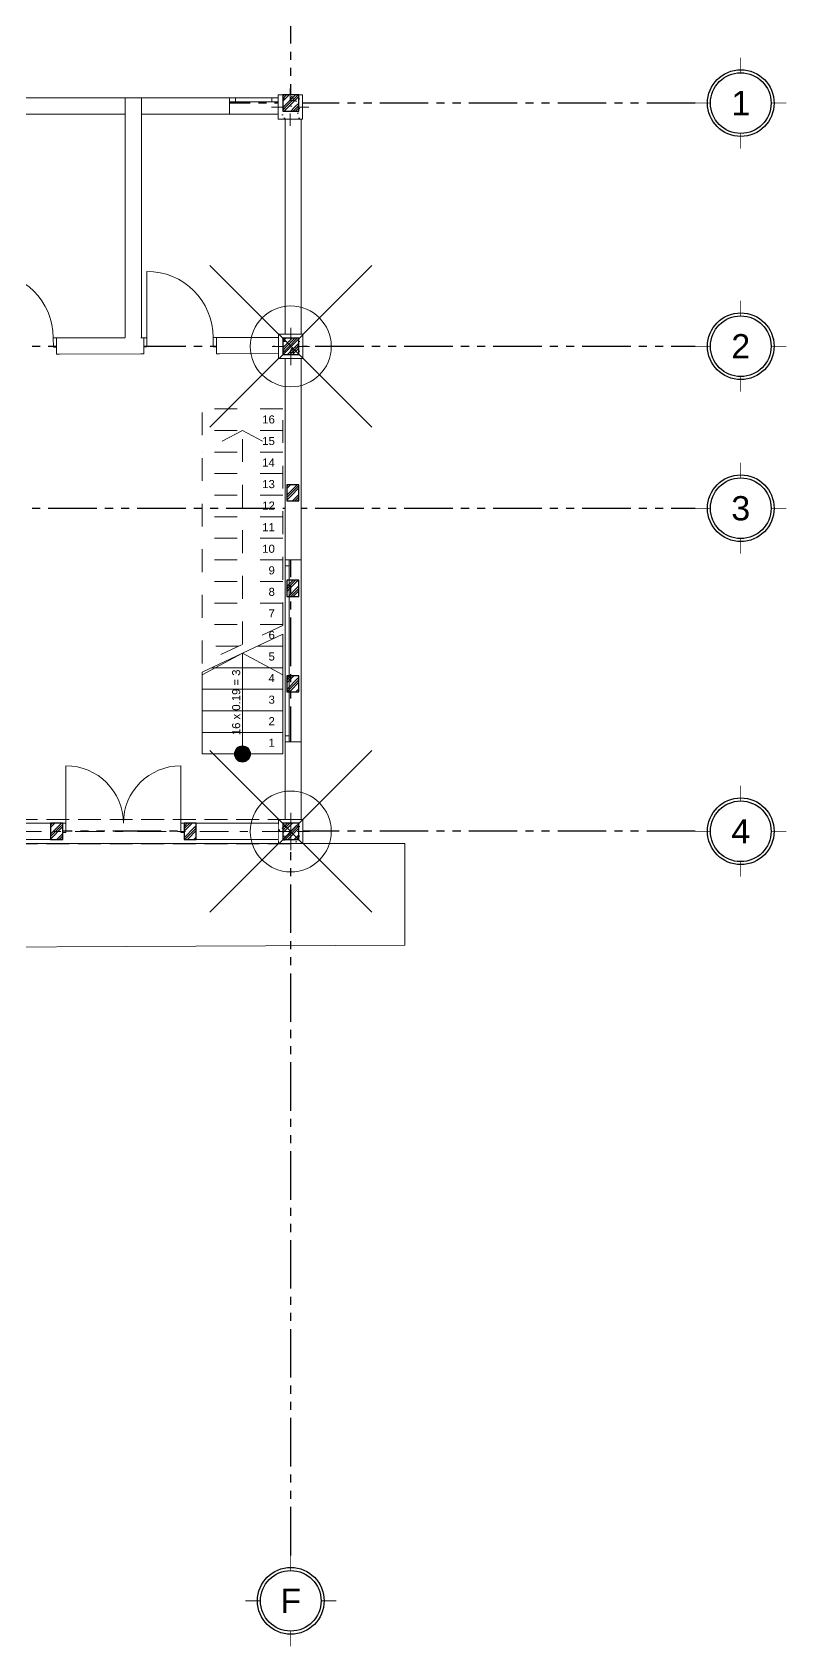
# Model space of a CAD drawing. Header units: metres. Extents: x -10.7 to 26.1, y -10.1 to 21.3.
# Drawn here: x 16.8 to 26.13, y -10.09 to 9.88 of the extents above; entities that cross this region are included whole.
import ezdxf
from ezdxf.enums import TextEntityAlignment as Align

# ---------------------------------------------------------------- set-up
doc = ezdxf.new("R2010")
doc.units = ezdxf.units.M
doc.header["$MEASUREMENT"] = 0
doc.header["$PDMODE"] = 35
for name, pattern in [('Xref_Arq. PA$0$Línea Oculta', [0.391222, 0.282222, -0.109]), ('Xref_Arq. PA$0$Punto & Raya', [0.670278, 0.352778, -0.176389, 0, -0.141111]), ('Xref_Arq. PA$0$Rayas', [0.564444, 0.282222, -0.282222]), ('Xref_Arq. PA$0$Wipeout_Contour', [1, 0, -1]), ('Xref_Ejes$0$ACAD_ISO05W100', [33, 24, -3, 0, -3, 0, -3])]:
    doc.linetypes.add(name, pattern=pattern)
for name, color, linetype in [('Xref_Arq. PA$0$Estructura - Forjados', 7, 'Continuous'), ('Xref_Arq. PA$0$Estructura - Muros', 7, 'Continuous'), ('Xref_Arq. PA$0$Estructura - Vigas y Pilares', 7, 'Continuous'), ('Xref_Arq. PA$0$Interior - Escaleras', 7, 'Continuous'), ('Xref_Arq. PA$0$Puertas ArchiCAD', 7, 'Continuous'), ('Xref_Arq. PA$0$Ventanas ArchiCAD', 7, 'Continuous'), ('Xref_Castillos PA$0$COLUM. PB', 140, 'Continuous'), ('Xref_Ejes$0$00-EJES', 1, 'Xref_Ejes$0$ACAD_ISO05W100'), ('Xref_Ejes$0$Globo Eje', 1, 'Continuous'), ('Xref_Ejes$0$Texto', 7, 'Continuous')]:
    doc.layers.add(name, color=color, linetype=linetype)
for name, color, linetype, lineweight in [('Xref_Arq. PA$0$Estructura - Forjados_Pluma_Nº__1', 7, 'Continuous', 13), ('Xref_Arq. PA$0$Estructura - Muros_Pluma_Nº__1', 7, 'Continuous', 13), ('Xref_Arq. PA$0$Estructura - Vigas y Pilares_Pluma_Nº__20', 1, 'Continuous', 0), ('Xref_Arq. PA$0$Estructura - Vigas y Pilares_Pluma_Nº__28', 7, 'Continuous', 18), ('Xref_Arq. PA$0$Interior - Escaleras_Pluma_Nº__2', 8, 'Continuous', 15), ('Xref_Arq. PA$0$Interior - Escaleras_Pluma_Nº__23', 7, 'Continuous', 18), ('Xref_Arq. PA$0$Puertas ArchiCAD_Pluma_Nº__1', 7, 'Continuous', 13), ('Xref_Arq. PA$0$Puertas ArchiCAD_Pluma_Nº__23', 7, 'Continuous', 18), ('Xref_Arq. PA$0$Ventanas ArchiCAD_Pluma_Nº__1', 7, 'Continuous', 13), ('Xref_Arq. PA$0$Ventanas ArchiCAD_Pluma_Nº__23', 7, 'Continuous', 18)]:
    doc.layers.add(name, color=color, linetype=linetype, lineweight=lineweight)
for name, color, linetype, lineweight, true_color in [('Xref_Arq. PA$0$Estructura - Vigas y Pilares_Pluma_Nº__170', 7, 'Continuous', 13, 0x9f9f00), ('Xref_Arq. PA$0$Estructura - Vigas y Pilares_Pluma_Nº__69', 7, 'Continuous', 13, 0x6a6a6a), ('Xref_Arq. PA$0$Estructura - Vigas y Pilares_Pluma_Nº__90', 7, 'Continuous', 13, 0x6a6a6a), ('Xref_Arq. PA$0$Puertas ArchiCAD_Pluma_Nº__3', 7, 'Continuous', 18, 0xff6600), ('Xref_Arq. PA$0$Ventanas ArchiCAD_Pluma_Nº__3', 7, 'Continuous', 18, 0xff6600)]:
    doc.layers.add(name, color=color, linetype=linetype, lineweight=lineweight, true_color=true_color)
doc.styles.add('Xref_Arq. PA$0$Estilo_Generado_1', font='arial.ttf')
doc.styles.add('Xref_Ejes$0$Arial', font='arial.ttf')
pattern_1 = [(45, (0.25, 0.05), (0.14142, 0), [0.2]), (45, (0.28, 0.05), (0.14142, 0), [0.2]), (45, (0.31, 0.05), (0.14142, 0), [0.2])]
pattern_2 = [(0, (0, 0), (0, 0.623538), [0.06, -0.3]), (0, (0.18, 0.3118), (0, 0.623538), [0.06, -0.3]), (60, (0, 0), (-0.54, 0.31177), [0.06, -0.3]), (60, (0.36, 0), (-0.54, 0.31177), [0.06, -0.3]), (120, (0.06, 0), (0.54, 0.31177), [0.06, -0.3]), (120, (0.42, 0), (0.54, 0.31177), [0.06, -0.3]), (0, (0, 0.06), (0, 0.12), [0, -0.12, 0, -0.18]), (45, (0.06, 0.06), (-0.0848528, 0.0848528), [0, -0.09, 0, -0.15])]

# ---------------------------------------------------------------- blocks, each defined once
blk = doc.blocks.new('*U182')
at = {"layer": 'Xref_Ejes$0$Globo Eje', "ltscale": 0.025, "const_width": 0.00938}
for points in [[(0, 0.5625), (0, 0.375)], [(-0.375, 0), (-0.5625, 0)], [(0.5625, 0), (0.375, 0)], [(0, -0.375), (0, -0.5625)]]:
    blk.add_lwpolyline(points, dxfattribs=at)
at = {"layer": 'Xref_Ejes$0$Globo Eje', "ltscale": 0.025}
for radius in [0.4125, 0.375]:
    blk.add_circle((0, 0), radius, dxfattribs=at)
at = {"layer": 'Xref_Ejes$0$Texto', "color": 7, "ltscale": 0.025, "style": 'Xref_Ejes$0$Arial'}
blk.add_attdef('EJE', text='', height=0.3, dxfattribs=at).set_placement((0, 0), align=Align.MIDDLE_CENTER)
blk = doc.blocks.new('Xref_Ejes')
at = {"layer": 'Xref_Ejes$0$00-EJES', "ltscale": 0.025}
for p, q in [((19.997, -8.957), (19.997, 12.987)), ((24.997, 9.008), (-5, 9.008)), ((-5, 6), (24.997, 6)), ((-5, 3.996), (24.997, 3.996)), ((24.997, 0), (-5, 0))]:
    blk.add_line(p, q, dxfattribs=at)
for p, values in [((25.559, 9.008), {'EJE': '1'}), ((25.559, 6), {'EJE': '2'}), ((25.559, 3.996), {'EJE': '3'}), ((25.559, 0), {'EJE': '4'}), ((19.997, -9.519), {'EJE': 'F'})]:
    blk.add_blockref('*U182', p, dxfattribs=at).add_auto_attribs(values)
blk = doc.blocks.new('*U196')
at = {"ltscale": 0.025}
h = blk.add_hatch(dxfattribs=at)
h.set_pattern_fill('GOST_GROUND', color=4, scale=0.01)
h.set_pattern_definition(pattern_1)
h.paths.add_polyline_path([(0.025, -0.075), (0.225, -0.075), (0.225, 0.125), (0.025, 0.125)])
at = {"color": 4, "linetype": 'ByBlock', "ltscale": 0.025}
blk.add_lwpolyline([(0.025, -0.075), (0.225, -0.075), (0.225, 0.125), (0.025, 0.125)], close=True, dxfattribs=at)
blk = doc.blocks.new('*U203')
at = {"ltscale": 0.025}
h = blk.add_hatch(dxfattribs=at)
h.set_pattern_fill('GOST_GROUND', color=4, scale=0.01)
h.set_pattern_definition(pattern_1)
h.paths.add_polyline_path([(0.025, -0.075), (0.225, -0.075), (0.225, 0.125), (0.025, 0.125)])
at = {"color": 4, "linetype": 'ByBlock', "ltscale": 0.025}
blk.add_lwpolyline([(0.025, -0.075), (0.225, -0.075), (0.225, 0.125), (0.025, 0.125)], close=True, dxfattribs=at)
blk = doc.blocks.new('*U198')
at = {"ltscale": 0.025}
h = blk.add_hatch(dxfattribs=at)
h.set_pattern_fill('GOST_GROUND', color=4, scale=0.01)
h.set_pattern_definition(pattern_1)
h.paths.add_polyline_path([(0.025, -0.075), (0.225, -0.075), (0.225, 0.125), (0.025, 0.125)])
at = {"color": 4, "linetype": 'ByBlock', "ltscale": 0.025}
blk.add_lwpolyline([(0.025, -0.075), (0.225, -0.075), (0.225, 0.125), (0.025, 0.125)], close=True, dxfattribs=at)
blk = doc.blocks.new('*U191')
at = {"ltscale": 0.025}
h = blk.add_hatch(dxfattribs=at)
h.set_pattern_fill('GOST_GROUND', color=4, scale=0.01)
h.set_pattern_definition([(45, (4e-16, 0.05), (0.14142, 0), [0.2]), (45, (0.03, 0.05), (0.14142, 0), [0.2]), (45, (0.06, 0.05), (0.14142, 0), [0.2])])
h.paths.add_polyline_path([(-0.075, -0.075), (0.075, -0.075), (0.075, 0.125), (-0.075, 0.125)])
at = {"color": 4, "linetype": 'ByBlock', "ltscale": 0.025}
blk.add_lwpolyline([(-0.075, -0.075), (0.075, -0.075), (0.075, 0.125), (-0.075, 0.125)], close=True, dxfattribs=at)
blk = doc.blocks.new('Xref_Castillos PA')
at = {"layer": 'Xref_Castillos PA$0$COLUM. PB', "ltscale": 0.025}
for name, p in [('*U198', (19.872, 8.983)), ('*U203', (19.872, 5.973)), ('*U191', (20.022, 4.161)), ('*U191', (20.022, 2.981)), ('*U191', (20.022, 1.8)), ('*U191', (17.103, -0.025)), ('*U191', (18.753, -0.025)), ('*U196', (19.872, -0.025))]:
    blk.add_blockref(name, p, dxfattribs=at)
blk = doc.blocks.new('Xref_Arq. PA$0$Forjado_1', base_point=(10.751, 8.862))
at = {"layer": 'Xref_Arq. PA$0$Estructura - Forjados_Pluma_Nº__1', "linetype": 'Continuous', "flags": 128}
blk.add_lwpolyline([(10.751, 8.862), (10.751, 7.604), (2.142, 7.564), (2.142, 7.564), (-6.851, 7.564), (-6.851, 8.862)], close=True, dxfattribs=at)
blk = doc.blocks.new('Xref_Arq. PA$0$Muro_4', base_point=(7.496, 15.12))
at = {"color": 254, "linetype": 'Xref_Arq. PA$0$Wipeout_Contour', "lineweight": 0, "ltscale": 72.409129}
blk.add_wipeout([(7.496, 15.12), (7.496, 17.924), (7.296, 17.924), (7.296, 15.119)], dxfattribs=at).dxf.layer = 'Xref_Arq. PA$0$Estructura - Muros'
at = {"layer": 'Xref_Arq. PA$0$Estructura - Muros_Pluma_Nº__1', "linetype": 'Continuous', "flags": 128}
for points in [[(7.496, 17.924), (7.296, 17.924)], [(7.296, 17.924), (7.296, 15.119)], [(7.496, 15.12), (7.496, 17.924)]]:
    blk.add_lwpolyline(points, dxfattribs=at)
blk = doc.blocks.new('Xref_Arq. PA$0$Ventana 17')
at = {"layer": 'Xref_Arq. PA$0$Ventanas ArchiCAD_Pluma_Nº__1', "linetype": 'Continuous'}
for p, q in [((-0.3, -0.05), (-0.3, 0)), ((0.3, -0.05), (0.3, 0))]:
    blk.add_line(p, q, dxfattribs=at)
at = {"layer": 'Xref_Arq. PA$0$Ventanas ArchiCAD_Pluma_Nº__23', "linetype": 'Continuous'}
for p, q in [((-0.3, 0), (-0.225, 0)), ((-0.225, 0), (-0.225, -0.05)), ((0.225, -0.05), (0.225, 0)), ((0.225, 0), (0.3, 0)), ((-0.225, -0.05), (-0.3, -0.05)), ((0.3, -0.05), (0.225, -0.05))]:
    blk.add_line(p, q, dxfattribs=at)
at = {"layer": 'Xref_Arq. PA$0$Ventanas ArchiCAD_Pluma_Nº__3', "linetype": 'Continuous'}
for p, q in [((-0.3, 0.15), (0.3, 0.15)), ((-0.225, 0), (0.225, 0)), ((-0.3, -0.05), (0.3, -0.05)), ((0.225, -0.05), (-0.225, -0.05))]:
    blk.add_line(p, q, dxfattribs=at)
blk = doc.blocks.new('Xref_Arq. PA$0$Muro_5', base_point=(5.496, 17.886))
at = {"layer": 'Xref_Arq. PA$0$Estructura - Muros_Pluma_Nº__1', "linetype": 'Continuous'}
for p, q in [((9.186, 18.086), (9.186, 18.036)), ((9.186, 18.036), (9.186, 17.886))]:
    blk.add_line(p, q, dxfattribs=at)
at = {"color": 254, "linetype": 'Xref_Arq. PA$0$Wipeout_Contour', "lineweight": 0, "ltscale": 76.426602}
blk.add_wipeout([(5.496, 17.886), (7.296, 17.886), (7.296, 18.086), (5.496, 18.086)], dxfattribs=at).dxf.layer = 'Xref_Arq. PA$0$Estructura - Muros'
at = {"color": 254, "linetype": 'Xref_Arq. PA$0$Wipeout_Contour', "lineweight": 0, "ltscale": 77.808719}
blk.add_wipeout([(7.496, 18.086), (7.296, 18.086), (7.296, 17.886), (7.496, 17.886)], dxfattribs=at).dxf.layer = 'Xref_Arq. PA$0$Estructura - Muros'
at = {"layer": 'Xref_Arq. PA$0$Estructura - Muros_Pluma_Nº__1', "linetype": 'Continuous'}
blk.add_line((7.296, 18.086), (7.296, 17.886), dxfattribs=at)
at = {"layer": 'Xref_Arq. PA$0$Estructura - Muros_Pluma_Nº__1', "linetype": 'Continuous', "flags": 128}
blk.add_lwpolyline([(5.496, 17.886), (7.296, 17.886)], dxfattribs=at)
at = {"color": 254, "linetype": 'Xref_Arq. PA$0$Wipeout_Contour', "lineweight": 0, "ltscale": 98.828136}
blk.add_wipeout([(7.496, 18.086), (7.496, 17.886), (8.586, 17.886), (8.586, 18.036), (8.586, 18.086)], dxfattribs=at).dxf.layer = 'Xref_Arq. PA$0$Estructura - Muros'
at = {"layer": 'Xref_Arq. PA$0$Estructura - Muros_Pluma_Nº__1', "linetype": 'Continuous'}
for p, q in [((7.496, 17.886), (7.496, 18.086)), ((8.586, 18.086), (8.586, 18.036)), ((8.586, 18.036), (8.586, 17.886))]:
    blk.add_line(p, q, dxfattribs=at)
at = {"layer": 'Xref_Arq. PA$0$Estructura - Muros_Pluma_Nº__1', "linetype": 'Continuous', "flags": 128}
for points in [[(8.586, 18.086), (5.496, 18.086)], [(7.496, 17.886), (8.586, 17.886)]]:
    blk.add_lwpolyline(points, dxfattribs=at)
at = {"layer": 'Xref_Arq. PA$0$Ventanas ArchiCAD', "color": 251, "linetype": 'Continuous', "lineweight": 13, "true_color": 0x6a6a6a, "rotation": 180}
blk.add_blockref('Xref_Arq. PA$0$Ventana 17', (8.886, 18.036), dxfattribs=at)
blk = doc.blocks.new('Xref_Arq. PA$0$Puerta Doble 17')
at = {"layer": 'Xref_Arq. PA$0$Puertas ArchiCAD_Pluma_Nº__1', "linetype": 'Continuous'}
for p, q in [((-0.75, 0), (-0.787, 0)), ((-0.75, 0), (-0.75, -0.115)), ((0.75, 0), (0.75, -0.115)), ((0.75, 0), (0.787, 0)), ((-0.75, -0.115), (-0.75, -0.2)), ((0.75, -0.115), (0.75, -0.2)), ((-0.75, -0.2), (-0.787, -0.2)), ((0.75, -0.2), (0.787, -0.2))]:
    blk.add_line(p, q, dxfattribs=at)
at = {"layer": 'Xref_Arq. PA$0$Puertas ArchiCAD_Pluma_Nº__23', "linetype": 'Continuous'}
for p, q in [((-0.71, 0), (-0.75, 0)), ((-0.75, 0), (-0.75, -0.115)), ((-0.71, -0.115), (-0.71, 0)), ((0.75, 0), (0.71, 0)), ((0.71, 0), (0.71, -0.115)), ((0.75, -0.115), (0.75, 0)), ((-0.75, -0.115), (-0.71, -0.115)), ((0.71, -0.115), (0.75, -0.115))]:
    blk.add_line(p, q, dxfattribs=at)
at = {"layer": 'Xref_Arq. PA$0$Puertas ArchiCAD_Pluma_Nº__3', "linetype": 'Continuous'}
for p, q in [((-0.71, 0), (-0.71, 0.71)), ((0.71, 0), (0.71, 0.71))]:
    blk.add_line(p, q, dxfattribs=at)
for centre, start, end in [((-0.71, 0), 0, 90), ((0.71, 0), 90, 180)]:
    blk.add_arc(centre, 0.71, start, end, dxfattribs=at)
blk = doc.blocks.new('Xref_Arq. PA$0$Muro_6', base_point=(-6.505, 8.901))
at = {"color": 254, "linetype": 'Xref_Arq. PA$0$Wipeout_Contour', "lineweight": 0, "ltscale": 63.079074}
blk.add_wipeout([(4.092, 8.914), (6.524, 8.914), (6.524, 8.999), (6.524, 9.114), (4.092, 9.114), (4.092, 9.064)], dxfattribs=at).dxf.layer = 'Xref_Arq. PA$0$Estructura - Muros'
at = {"color": 254, "linetype": 'Xref_Arq. PA$0$Wipeout_Contour', "lineweight": 0, "ltscale": 62.167926}
blk.add_wipeout([(8.024, 8.914), (9.193, 8.914), (9.193, 9.114), (8.024, 9.114), (8.024, 8.999)], dxfattribs=at).dxf.layer = 'Xref_Arq. PA$0$Estructura - Muros'
at = {"layer": 'Xref_Arq. PA$0$Estructura - Muros_Pluma_Nº__1', "linetype": 'Continuous'}
for p, q in [((6.524, 9.114), (6.487, 9.114)), ((6.524, 9.114), (6.524, 8.999)), ((6.524, 8.999), (6.524, 8.914)), ((8.024, 9.114), (8.061, 9.114)), ((8.024, 9.114), (8.024, 8.999)), ((8.024, 8.999), (8.024, 8.914)), ((6.524, 8.914), (6.487, 8.914)), ((8.024, 8.914), (8.061, 8.914))]:
    blk.add_line(p, q, dxfattribs=at)
at = {"layer": 'Xref_Arq. PA$0$Estructura - Muros_Pluma_Nº__1', "linetype": 'Continuous', "flags": 128}
for points in [[(6.524, 9.114), (4.092, 9.114)], [(9.193, 9.114), (8.024, 9.114)], [(9.193, 8.914), (9.193, 9.114)], [(4.092, 8.914), (6.524, 8.914)], [(8.024, 8.914), (9.193, 8.914)]]:
    blk.add_lwpolyline(points, dxfattribs=at)
at = {"layer": 'Xref_Arq. PA$0$Puertas ArchiCAD', "linetype": 'Continuous'}
blk.add_blockref('Xref_Arq. PA$0$Puerta Doble 17', (7.274, 9.114), dxfattribs=at)
blk = doc.blocks.new('Xref_Arq. PA$0$Puerta 17')
at = {"layer": 'Xref_Arq. PA$0$Puertas ArchiCAD_Pluma_Nº__1', "linetype": 'Continuous'}
for p, q in [((-0.45, 0), (-0.487, 0)), ((-0.45, 0), (-0.45, -0.115)), ((0.45, 0), (0.45, -0.115)), ((0.45, 0), (0.487, 0)), ((-0.45, -0.115), (-0.45, -0.2)), ((0.45, -0.115), (0.45, -0.2)), ((-0.45, -0.2), (-0.487, -0.2)), ((0.45, -0.2), (0.487, -0.2))]:
    blk.add_line(p, q, dxfattribs=at)
at = {"layer": 'Xref_Arq. PA$0$Puertas ArchiCAD_Pluma_Nº__23', "linetype": 'Continuous'}
for p, q in [((-0.41, 0), (-0.45, 0)), ((-0.45, 0), (-0.45, -0.115)), ((-0.41, -0.115), (-0.41, 0)), ((0.45, 0), (0.41, 0)), ((0.41, 0), (0.41, -0.115)), ((0.45, -0.115), (0.45, 0)), ((-0.45, -0.115), (-0.41, -0.115)), ((0.41, -0.115), (0.45, -0.115))]:
    blk.add_line(p, q, dxfattribs=at)
at = {"layer": 'Xref_Arq. PA$0$Puertas ArchiCAD_Pluma_Nº__3', "linetype": 'Continuous'}
blk.add_line((0.41, 0), (0.41, 0.82), dxfattribs=at)
blk.add_arc((0.41, 0), 0.82, 90, 180, dxfattribs=at)
blk = doc.blocks.new('Xref_Arq. PA$0$Muro_7', base_point=(9.122, 15.123))
at = {"color": 254, "linetype": 'Xref_Arq. PA$0$Wipeout_Contour', "lineweight": 0, "ltscale": 79.775398}
blk.add_wipeout([(5.547, 15.115), (5.496, 15.115), (5.497, 14.915), (5.547, 14.915), (5.547, 15)], dxfattribs=at).dxf.layer = 'Xref_Arq. PA$0$Estructura - Muros'
at = {"color": 254, "linetype": 'Xref_Arq. PA$0$Wipeout_Contour', "lineweight": 0, "ltscale": 99.250986}
blk.add_wipeout([(7.524, 15.12), (6.447, 15.117), (6.447, 15.002), (6.447, 14.917), (7.525, 14.92), (7.524, 15.005)], dxfattribs=at).dxf.layer = 'Xref_Arq. PA$0$Estructura - Muros'
at = {"color": 254, "linetype": 'Xref_Arq. PA$0$Wipeout_Contour', "lineweight": 0, "ltscale": 86.997339}
blk.add_wipeout([(9.122, 15.123), (8.424, 15.122), (8.424, 15.007), (8.425, 14.922), (9.123, 14.923)], dxfattribs=at).dxf.layer = 'Xref_Arq. PA$0$Estructura - Muros'
at = {"layer": 'Xref_Arq. PA$0$Estructura - Muros_Pluma_Nº__1', "linetype": 'Continuous'}
for p, q in [((5.547, 15.115), (5.51, 15.115)), ((5.547, 15.115), (5.547, 15)), ((5.547, 15), (5.547, 14.915)), ((6.447, 15.117), (6.484, 15.117)), ((6.447, 15.117), (6.447, 15.002)), ((6.447, 15.002), (6.447, 14.917)), ((7.524, 15.12), (7.487, 15.12)), ((7.524, 15.12), (7.524, 15.005)), ((7.524, 15.005), (7.525, 14.92)), ((8.424, 15.122), (8.461, 15.122)), ((8.424, 15.122), (8.424, 15.007)), ((8.424, 15.007), (8.425, 14.922)), ((5.547, 14.915), (5.51, 14.915)), ((6.447, 14.917), (6.484, 14.917)), ((7.525, 14.92), (7.488, 14.92)), ((8.425, 14.922), (8.462, 14.922))]:
    blk.add_line(p, q, dxfattribs=at)
at = {"layer": 'Xref_Arq. PA$0$Estructura - Muros_Pluma_Nº__1', "linetype": 'Continuous', "flags": 128}
for points in [[(5.547, 15.115), (5.496, 15.115)], [(5.496, 15.115), (5.497, 14.915)], [(7.296, 15.119), (6.447, 15.117)], [(7.524, 15.12), (7.496, 15.12)], [(9.221, 15.124), (8.424, 15.122)], [(9.221, 14.925), (9.221, 15.125)], [(5.497, 14.915), (5.547, 14.915)], [(6.447, 14.917), (7.525, 14.92)], [(8.425, 14.922), (9.221, 14.924)]]:
    blk.add_lwpolyline(points, dxfattribs=at)
at = {"layer": 'Xref_Arq. PA$0$Puertas ArchiCAD', "linetype": 'Continuous', "xscale": -0.9999999999999999, "rotation": 0.1327794346299777}
for p in [(5.997, 15.116), (7.974, 15.121)]:
    blk.add_blockref('Xref_Arq. PA$0$Puerta 17', p, dxfattribs=at)
blk = doc.blocks.new('Xref_Arq. PA$0$Ventana 17_2')
at = {"layer": 'Xref_Arq. PA$0$Ventanas ArchiCAD_Pluma_Nº__1', "linetype": 'Continuous'}
for p, q in [((-1.126, 0), (-1.126, -0.05)), ((1.126, 0), (1.126, -0.05))]:
    blk.add_line(p, q, dxfattribs=at)
at = {"layer": 'Xref_Arq. PA$0$Ventanas ArchiCAD_Pluma_Nº__23', "linetype": 'Continuous'}
for p, q in [((-1.126, 0), (-1.051, 0)), ((-1.051, 0), (-1.051, -0.05)), ((1.051, -0.05), (1.051, 0)), ((1.051, 0), (1.126, 0)), ((-1.051, -0.05), (-1.126, -0.05)), ((1.126, -0.05), (1.051, -0.05))]:
    blk.add_line(p, q, dxfattribs=at)
at = {"layer": 'Xref_Arq. PA$0$Ventanas ArchiCAD_Pluma_Nº__3', "linetype": 'Continuous'}
for p, q in [((-1.126, 0), (1.126, 0)), ((-1.051, 0), (1.051, 0)), ((1.051, -0.05), (-1.051, -0.05)), ((-1.126, -0.2), (1.126, -0.2))]:
    blk.add_line(p, q, dxfattribs=at)
blk = doc.blocks.new('Xref_Arq. PA$0$Muro_17', base_point=(9.471, 9.16))
at = {"color": 254, "linetype": 'Xref_Arq. PA$0$Wipeout_Contour', "lineweight": 0, "ltscale": 75.881383}
blk.add_wipeout([(9.471, 17.822), (9.271, 17.822), (9.271, 15.162), (9.471, 15.162)], dxfattribs=at).dxf.layer = 'Xref_Arq. PA$0$Estructura - Muros'
at = {"color": 254, "linetype": 'Xref_Arq. PA$0$Wipeout_Contour', "lineweight": 0, "ltscale": 81.384707}
blk.add_wipeout([(9.271, 12.373), (9.321, 12.373), (9.471, 12.373), (9.471, 14.862), (9.271, 14.862)], dxfattribs=at).dxf.layer = 'Xref_Arq. PA$0$Estructura - Muros'
at = {"color": 254, "linetype": 'Xref_Arq. PA$0$Wipeout_Contour', "lineweight": 0, "ltscale": 68.088781}
blk.add_wipeout([(9.321, 10.121), (9.271, 10.121), (9.271, 9.162), (9.471, 9.162), (9.471, 10.121)], dxfattribs=at).dxf.layer = 'Xref_Arq. PA$0$Estructura - Muros'
at = {"layer": 'Xref_Arq. PA$0$Estructura - Muros_Pluma_Nº__1', "linetype": 'Continuous'}
for p, q in [((9.271, 12.373), (9.321, 12.373)), ((9.321, 12.373), (9.471, 12.373)), ((9.271, 10.121), (9.321, 10.121)), ((9.321, 10.121), (9.471, 10.121))]:
    blk.add_line(p, q, dxfattribs=at)
at = {"layer": 'Xref_Arq. PA$0$Estructura - Muros_Pluma_Nº__1', "linetype": 'Continuous', "flags": 128}
for points in [[(9.271, 17.822), (9.271, 15.162)], [(9.471, 15.162), (9.471, 17.822)], [(9.271, 14.862), (9.271, 12.373)], [(9.471, 12.373), (9.471, 14.862)], [(9.271, 10.121), (9.271, 9.162)], [(9.471, 9.16), (9.471, 10.121)]]:
    blk.add_lwpolyline(points, dxfattribs=at)
at = {"layer": 'Xref_Arq. PA$0$Ventanas ArchiCAD', "color": 251, "linetype": 'Continuous', "lineweight": 13, "true_color": 0x6a6a6a, "rotation": 90}
blk.add_blockref('Xref_Arq. PA$0$Ventana 17_2', (9.271, 11.247), dxfattribs=at)
blk = doc.blocks.new('Xref_Arq. PA$0$Pilar_8', base_point=(9.342, 9.012))
at = {"color": 254, "linetype": 'Xref_Arq. PA$0$Wipeout_Contour', "lineweight": 0, "ltscale": 104.764696}
blk.add_wipeout([(9.492, 9.162), (9.192, 9.162), (9.192, 9.101), (9.193, 9.101), (9.193, 8.901), (9.192, 8.901), (9.192, 8.862), (9.492, 8.862)], dxfattribs=at).dxf.layer = 'Xref_Arq. PA$0$Estructura - Vigas y Pilares'
at = {"layer": 'Xref_Arq. PA$0$Estructura - Vigas y Pilares_Pluma_Nº__170', "linetype": 'Continuous'}
h = blk.add_hatch(dxfattribs=at)
h.set_pattern_fill('HORMIGÓN_ARMADO', color=256, style=0, pattern_type=2)
h.set_pattern_definition(pattern_2)
h.paths.add_polyline_path([(9.492, 9.162), (9.192, 9.162), (9.192, 9.101), (9.193, 9.101), (9.193, 8.901), (9.192, 8.901), (9.192, 8.862), (9.492, 8.862)])
at = {"layer": 'Xref_Arq. PA$0$Estructura - Vigas y Pilares_Pluma_Nº__20', "linetype": 'Continuous'}
for p, q in [((9.342, 9.092), (9.342, 9.242)), ((9.262, 9.012), (9.112, 9.012)), ((9.422, 9.012), (9.572, 9.012)), ((9.342, 8.932), (9.342, 8.782))]:
    blk.add_line(p, q, dxfattribs=at)
blk.add_point((9.342, 9.012), dxfattribs=at)
at = {"layer": 'Xref_Arq. PA$0$Estructura - Vigas y Pilares_Pluma_Nº__28', "linetype": 'Continuous'}
for p, q in [((9.492, 9.162), (9.192, 9.162)), ((9.192, 9.162), (9.192, 9.101)), ((9.492, 8.862), (9.492, 9.162)), ((9.192, 8.901), (9.192, 8.862)), ((9.192, 8.862), (9.492, 8.862))]:
    blk.add_line(p, q, dxfattribs=at)
blk = doc.blocks.new('Xref_Arq. PA$0$Pilar_18', base_point=(9.342, 15.012))
at = {"color": 254, "linetype": 'Xref_Arq. PA$0$Wipeout_Contour', "lineweight": 0, "ltscale": 70.741197}
blk.add_wipeout([(9.492, 15.162), (9.192, 15.162), (9.192, 14.862), (9.492, 14.862)], dxfattribs=at).dxf.layer = 'Xref_Arq. PA$0$Estructura - Vigas y Pilares'
at = {"layer": 'Xref_Arq. PA$0$Estructura - Vigas y Pilares_Pluma_Nº__170', "linetype": 'Continuous'}
h = blk.add_hatch(dxfattribs=at)
h.set_pattern_fill('HORMIGÓN_ARMADO', color=256, style=0, pattern_type=2)
h.set_pattern_definition(pattern_2)
h.paths.add_polyline_path([(9.492, 15.162), (9.192, 15.162), (9.192, 14.862), (9.492, 14.862)])
at = {"layer": 'Xref_Arq. PA$0$Estructura - Vigas y Pilares_Pluma_Nº__20', "linetype": 'Continuous'}
for p, q in [((9.342, 15.092), (9.342, 15.242)), ((9.262, 15.012), (9.112, 15.012)), ((9.422, 15.012), (9.572, 15.012)), ((9.342, 14.932), (9.342, 14.782))]:
    blk.add_line(p, q, dxfattribs=at)
blk.add_point((9.342, 15.012), dxfattribs=at)
at = {"layer": 'Xref_Arq. PA$0$Estructura - Vigas y Pilares_Pluma_Nº__28', "linetype": 'Continuous'}
for p, q in [((9.492, 15.162), (9.192, 15.162)), ((9.192, 15.162), (9.192, 14.862)), ((9.492, 14.862), (9.492, 15.162)), ((9.192, 14.862), (9.492, 14.862))]:
    blk.add_line(p, q, dxfattribs=at)
blk = doc.blocks.new('Xref_Arq. PA$0$Pilar_23', base_point=(9.335, 17.972))
at = {"color": 254, "linetype": 'Xref_Arq. PA$0$Wipeout_Contour', "lineweight": 0, "ltscale": 81.022538}
blk.add_wipeout([(9.485, 18.122), (9.185, 18.122), (9.185, 17.822), (9.485, 17.822)], dxfattribs=at).dxf.layer = 'Xref_Arq. PA$0$Estructura - Vigas y Pilares'
at = {"layer": 'Xref_Arq. PA$0$Estructura - Vigas y Pilares_Pluma_Nº__170', "linetype": 'Continuous'}
h = blk.add_hatch(dxfattribs=at)
h.set_pattern_fill('HORMIGÓN_ARMADO', color=256, style=0, pattern_type=2)
h.set_pattern_definition([(0, (0, 0), (0, 0.623538), [0.06, -0.3]), (0, (0.18, 0.3118), (0, 0.623538), [0.06, -0.3]), (60, (0, 0), (-0.54, 0.31177), [0.06, -0.3]), (60, (0.36, 0), (-0.54, 0.31177), [0.06, -0.3]), (120, (0.06, 0), (0.54, 0.31177), [0.06, -0.3]), (120, (0.42, 0), (0.54, 0.31177), [0.06, -0.3]), (0, (0, 0.06), (0, 0.12), [0, -0.12, 0, -0.18]), (45, (0.06, 0.06), (-0.0848528, 0.0848528), [0, -0.09, 0, -0.15])])
h.paths.add_polyline_path([(9.485, 18.122), (9.185, 18.122), (9.185, 17.822), (9.485, 17.822)])
at = {"layer": 'Xref_Arq. PA$0$Estructura - Vigas y Pilares_Pluma_Nº__20', "linetype": 'Continuous'}
for p, q in [((9.335, 18.052), (9.335, 18.202)), ((9.255, 17.972), (9.105, 17.972)), ((9.335, 17.892), (9.335, 17.742)), ((9.415, 17.972), (9.565, 17.972))]:
    blk.add_line(p, q, dxfattribs=at)
at = {"layer": 'Xref_Arq. PA$0$Estructura - Vigas y Pilares_Pluma_Nº__28', "linetype": 'Continuous'}
for p, q in [((9.485, 18.122), (9.185, 18.122)), ((9.185, 18.122), (9.185, 17.822)), ((9.485, 17.822), (9.485, 18.122)), ((9.185, 17.822), (9.485, 17.822))]:
    blk.add_line(p, q, dxfattribs=at)
blk = doc.blocks.new('Xref_Arq. PA$0$Escalera 3')
at = {"layer": 'Xref_Arq. PA$0$Interior - Escaleras_Pluma_Nº__2', "linetype": 'Continuous'}
blk.add_hatch(color=256, dxfattribs=at).paths.add_polyline_path([(0.1, 0.5, 1), (-0.1, 0.5, 1)])
at = {"layer": 'Xref_Arq. PA$0$Interior - Escaleras_Pluma_Nº__23', "linetype": 'Continuous'}
for p, q in [((0, 1), (1.48, 1)), ((0, 1), (0, 0)), ((0, 1), (0, 0)), ((0.267, 1), (0.267, 0)), ((0.533, 1), (0.533, 0)), ((0.8, 1), (0.8, 0)), ((1.245, 0.5), (0.978, 1)), ((1.48, 1), (1.01, 0)), ((1.067, 1), (1.067, 0.122)), ((1.333, 1), (1.333, 0.689)), ((0, 0.5), (1.245, 0.5)), ((1.245, 0.5), (0.978, 0)), ((0, 0), (1.01, 0))]:
    blk.add_line(p, q, dxfattribs=at)
at = {"layer": 'Xref_Arq. PA$0$Interior - Escaleras_Pluma_Nº__23', "linetype": 'Xref_Arq. PA$0$Rayas'}
for p, q in [((1.59, 1), (1.12, 0)), ((1.59, 1), (4.267, 1)), ((1.6, 1), (1.6, 0)), ((1.867, 1), (1.867, 0)), ((2.133, 1), (2.133, 0)), ((2.4, 1), (2.4, 0)), ((2.667, 1), (2.667, 0)), ((2.933, 1), (2.933, 0)), ((3.2, 1), (3.2, 0)), ((3.467, 1), (3.467, 0)), ((3.733, 1), (3.733, 0)), ((4, 0.5), (3.733, 1)), ((4, 1), (4, 0)), ((4.267, 1), (4.267, 0)), ((4.267, 1), (4.267, 0)), ((1.333, 0.454), (1.333, 0)), ((1.355, 0.5), (4, 0.5)), ((4, 0.5), (3.733, 0)), ((1.12, 0), (4.267, 0))]:
    blk.add_line(p, q, dxfattribs=at)
at = {"layer": 'Xref_Arq. PA$0$Interior - Escaleras_Pluma_Nº__23', "linetype": 'Continuous'}
blk.add_circle((0, 0.5), 0.1, dxfattribs=at)
at = {"layer": 'Xref_Arq. PA$0$Interior - Escaleras_Pluma_Nº__23', "style": 'Xref_Arq. PA$0$Estilo_Generado_1'}
for tag, rotation, p in [('gs_numb_startfrom_0', 270, (0.133, 0.906)), ('gs_numb_startfrom_1', 270, (0.4, 0.906)), ('gs_numb_startfrom_2', 270, (0.667, 0.905)), ('gs_numb_startfrom_3', 270, (0.933, 0.906)), ('gs_numb_startfrom_4', 270, (1.2, 0.905)), ('gs_numb_startfrom_5', 270, (1.467, 0.905)), ('gs_numb_startfrom_6', 270, (1.733, 0.906)), ('gs_numb_startfrom_7', 270, (2, 0.905)), ('gs_numb_startfrom_8', 270, (2.267, 0.905)), ('gs_numb_startfrom_9', 270, (2.533, 0.905)), ('gs_numb_startfrom_10', 270, (2.8, 0.906)), ('gs_numb_startfrom_11', 270, (3.067, 0.906)), ('gs_numb_startfrom_12', 270, (3.333, 0.905)), ('gs_numb_startfrom_13', 270, (3.6, 0.906)), ('gs_numb_startfrom_14', 270, (3.867, 0.905)), ('gs_numb_startfrom_15', 270, (4.133, 0.905)), ('gs_detlevel_2D_dim', 180, (1.04, 0.426))]:
    blk.add_attdef(tag, text='', height=0.1, rotation=rotation, dxfattribs=at).set_placement(p, align=Align.MIDDLE_LEFT)
blk = doc.blocks.new('Xref_Arq. PA$0$Viga_1', base_point=(9.342, 9.01))
at = {"layer": 'Xref_Arq. PA$0$Estructura - Vigas y Pilares_Pluma_Nº__69', "linetype": 'Xref_Arq. PA$0$Punto & Raya'}
blk.add_line((9.342, 9.01), (-10.655, 9.014), dxfattribs=at)
at = {"layer": 'Xref_Arq. PA$0$Estructura - Vigas y Pilares_Pluma_Nº__90', "linetype": 'Xref_Arq. PA$0$Línea Oculta'}
for p, q in [((9.342, 9.16), (-10.655, 9.164)), ((9.342, 9.16), (9.342, 8.86)), ((9.342, 8.86), (-10.655, 8.864))]:
    blk.add_line(p, q, dxfattribs=at)
blk = doc.blocks.new('Xref_Arq. PA')
at = {"layer": 'Xref_Arq. PA$0$Estructura - Forjados', "linetype": 'Continuous'}
blk.add_blockref('Xref_Arq. PA$0$Forjado_1', (21.406, -0.152), dxfattribs=at)
at = {"layer": 'Xref_Arq. PA$0$Estructura - Muros'}
blk.add_blockref('Xref_Arq. PA$0$Muro_4', (18.15, 6.106), dxfattribs=at)
for name, p in [('Xref_Arq. PA$0$Muro_5', (16.15, 8.872)), ('Xref_Arq. PA$0$Muro_7', (19.777, 6.109)), ('Xref_Arq. PA$0$Muro_6', (4.149, -0.113))]:
    blk.add_blockref(name, p, dxfattribs=at)
blk.add_blockref('Xref_Arq. PA$0$Muro_17', (20.126, 0.146), dxfattribs=at)
at = {"layer": 'Xref_Arq. PA$0$Estructura - Vigas y Pilares'}
for name, p in [('Xref_Arq. PA$0$Pilar_23', (19.99, 8.958)), ('Xref_Arq. PA$0$Pilar_18', (19.997, 5.998)), ('Xref_Arq. PA$0$Pilar_8', (19.997, -0.002))]:
    blk.add_blockref(name, p, dxfattribs=at)
at = {"layer": 'Xref_Arq. PA$0$Interior - Escaleras', "linetype": 'Continuous'}
ref = blk.add_blockref('Xref_Arq. PA$0$Escalera 3', (18.9, 0.957), dxfattribs=dict(at, xscale=-1, rotation=270))
ref.add_attrib('gs_detlevel_2D_dim', ' 16 x 0.19 = 3', dxfattribs={"layer": 'Xref_Arq. PA$0$Interior - Escaleras_Pluma_Nº__23', "color": 7, "height": 0.1, "rotation": 90, "style": 'Xref_Arq. PA$0$Estilo_Generado_1'}).set_placement((19.322, 2.001), align=Align.MIDDLE_RIGHT)
ref.add_attrib('gs_numb_startfrom', '1', dxfattribs={"layer": 'Xref_Arq. PA$0$Interior - Escaleras_Pluma_Nº__23', "color": 7, "height": 0.1, "style": 'Xref_Arq. PA$0$Estilo_Generado_1'}).set_placement((19.8, 1.096), align=Align.MIDDLE_RIGHT)
ref.add_attrib('gs_numb_startfrom_1', '2', dxfattribs={"layer": 'Xref_Arq. PA$0$Interior - Escaleras_Pluma_Nº__23', "color": 7, "height": 0.1, "style": 'Xref_Arq. PA$0$Estilo_Generado_1'}).set_placement((19.8, 1.362), align=Align.MIDDLE_RIGHT)
ref.add_attrib('gs_numb_startfrom_2', '3', dxfattribs={"layer": 'Xref_Arq. PA$0$Interior - Escaleras_Pluma_Nº__23', "color": 7, "height": 0.1, "style": 'Xref_Arq. PA$0$Estilo_Generado_1'}).set_placement((19.8, 1.628), align=Align.MIDDLE_RIGHT)
ref.add_attrib('gs_numb_startfrom_3', '4', dxfattribs={"layer": 'Xref_Arq. PA$0$Interior - Escaleras_Pluma_Nº__23', "color": 7, "height": 0.1, "style": 'Xref_Arq. PA$0$Estilo_Generado_1'}).set_placement((19.8, 1.896), align=Align.MIDDLE_RIGHT)
ref.add_attrib('gs_numb_startfrom_4', '5', dxfattribs={"layer": 'Xref_Arq. PA$0$Interior - Escaleras_Pluma_Nº__23', "color": 7, "height": 0.1, "style": 'Xref_Arq. PA$0$Estilo_Generado_1'}).set_placement((19.8, 2.162), align=Align.MIDDLE_RIGHT)
ref.add_attrib('gs_numb_startfrom_5', '6', dxfattribs={"layer": 'Xref_Arq. PA$0$Interior - Escaleras_Pluma_Nº__23', "color": 7, "height": 0.1, "style": 'Xref_Arq. PA$0$Estilo_Generado_1'}).set_placement((19.8, 2.428), align=Align.MIDDLE_RIGHT)
ref.add_attrib('gs_numb_startfrom_6', '7', dxfattribs={"layer": 'Xref_Arq. PA$0$Interior - Escaleras_Pluma_Nº__23', "color": 7, "height": 0.1, "style": 'Xref_Arq. PA$0$Estilo_Generado_1'}).set_placement((19.8, 2.696), align=Align.MIDDLE_RIGHT)
ref.add_attrib('gs_numb_startfrom_7', '8', dxfattribs={"layer": 'Xref_Arq. PA$0$Interior - Escaleras_Pluma_Nº__23', "color": 7, "height": 0.1, "style": 'Xref_Arq. PA$0$Estilo_Generado_1'}).set_placement((19.8, 2.962), align=Align.MIDDLE_RIGHT)
ref.add_attrib('gs_numb_startfrom_8', '9', dxfattribs={"layer": 'Xref_Arq. PA$0$Interior - Escaleras_Pluma_Nº__23', "color": 7, "height": 0.1, "style": 'Xref_Arq. PA$0$Estilo_Generado_1'}).set_placement((19.8, 3.228), align=Align.MIDDLE_RIGHT)
ref.add_attrib('gs_numb_startfrom_9', '10', dxfattribs={"layer": 'Xref_Arq. PA$0$Interior - Escaleras_Pluma_Nº__23', "color": 7, "height": 0.1, "style": 'Xref_Arq. PA$0$Estilo_Generado_1'}).set_placement((19.8, 3.495), align=Align.MIDDLE_RIGHT)
ref.add_attrib('gs_numb_startfrom_10', '11', dxfattribs={"layer": 'Xref_Arq. PA$0$Interior - Escaleras_Pluma_Nº__23', "color": 7, "height": 0.1, "style": 'Xref_Arq. PA$0$Estilo_Generado_1'}).set_placement((19.8, 3.762), align=Align.MIDDLE_RIGHT)
ref.add_attrib('gs_numb_startfrom_11', '12', dxfattribs={"layer": 'Xref_Arq. PA$0$Interior - Escaleras_Pluma_Nº__23', "color": 7, "height": 0.1, "style": 'Xref_Arq. PA$0$Estilo_Generado_1'}).set_placement((19.8, 4.029), align=Align.MIDDLE_RIGHT)
ref.add_attrib('gs_numb_startfrom_12', '13', dxfattribs={"layer": 'Xref_Arq. PA$0$Interior - Escaleras_Pluma_Nº__23', "color": 7, "height": 0.1, "style": 'Xref_Arq. PA$0$Estilo_Generado_1'}).set_placement((19.8, 4.295), align=Align.MIDDLE_RIGHT)
ref.add_attrib('gs_numb_startfrom_13', '14', dxfattribs={"layer": 'Xref_Arq. PA$0$Interior - Escaleras_Pluma_Nº__23', "color": 7, "height": 0.1, "style": 'Xref_Arq. PA$0$Estilo_Generado_1'}).set_placement((19.8, 4.562), align=Align.MIDDLE_RIGHT)
ref.add_attrib('gs_numb_startfrom_14', '15', dxfattribs={"layer": 'Xref_Arq. PA$0$Interior - Escaleras_Pluma_Nº__23', "color": 7, "height": 0.1, "style": 'Xref_Arq. PA$0$Estilo_Generado_1'}).set_placement((19.8, 4.828), align=Align.MIDDLE_RIGHT)
ref.add_attrib('gs_numb_startfrom_15', '16', dxfattribs={"layer": 'Xref_Arq. PA$0$Interior - Escaleras_Pluma_Nº__23', "color": 7, "height": 0.1, "style": 'Xref_Arq. PA$0$Estilo_Generado_1'}).set_placement((19.8, 5.095), align=Align.MIDDLE_RIGHT)
at = {"layer": 'Xref_Arq. PA$0$Estructura - Vigas y Pilares', "color": 251, "lineweight": 13, "true_color": 0x6a6a6a}
blk.add_blockref('Xref_Arq. PA$0$Viga_1', (19.997, -0.004), dxfattribs=at)

msp = doc.modelspace()

# ---------------------------------------------------------------- block references
msp.add_blockref('Xref_Ejes', (0, 0))

# ---------------------------------------------------------------- next in the draw order: block references
msp.add_blockref('Xref_Arq. PA', (0, 0))

# ---------------------------------------------------------------- next in the draw order: block references
msp.add_blockref('Xref_Castillos PA', (0, 0))

doc.saveas('drawing.dxf')
